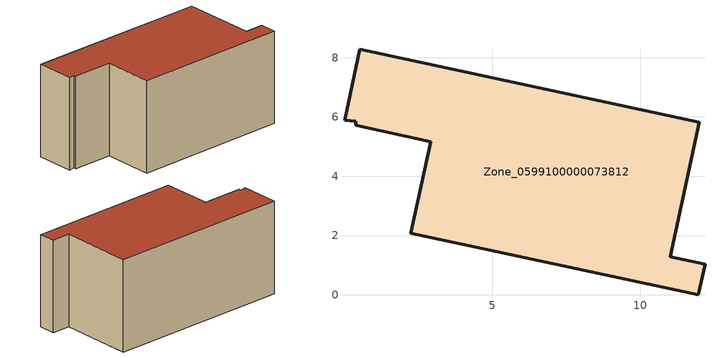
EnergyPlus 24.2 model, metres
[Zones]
Zone_0599100000073812
 floor ground (C_G): 11,1.28 12.18,1.03 11.96,0 2.26,2.08 2.93,5.17 0.39,5.71 0.41,5.86 0.02,5.9 0.53,8.29 11.98,5.82 z0
 wall outside (C_F): 2.26,2.08 11.96,0 12.18,1.03 11,1.28 11.98,5.82 0.53,8.29 0.02,5.9 0.41,5.86 0.39,5.71 2.93,5.17 2.26,2.08 z0:5.84
 roof outside (C_R): 0.41,5.86 0.39,5.71 2.93,5.17 2.26,2.08 11.96,0 12.18,1.03 11,1.28 11.98,5.82 0.53,8.29 0.02,5.9 z5.84
[BUILDING]
Pand.0599100000073812: North Axis=0; Terrain=City; Loads Convergence Tolerance Value=0.04; Temperature Convergence Tolerance Value=0.4; Solar Distribution=FullExterior; Maximum Number of Warmup Days=25; Minimum Number of Warmup Days=1
[Site:Location]
Rotterdam.The.Hague.AP_ZH_NLD Design_Conditions: Latitude=51.96; Longitude=4.45; Time Zone=1; Elevation=-4.5
[SITE:GROUNDTEMPERATURE:BUILDINGSURFACE]
18, 18, 18, 18, 18, 18, 18, 18, 18, 18, 18, 18
[MATERIAL] Thermal Absorptance=0.9; Solar Absorptance=0.7; Visible Absorptance=0.7
Name | Roughness | Thickness | Conductivity | Density | Specific Heat
G.TC.1975-1991 | MediumSmooth | 0.15 | 0.288461 | 540 | 1210
F.TC.1975-1991 | Rough | 0.3 | 0.230769 | 1920 | 840
R.TC.1975-1991 | MediumRough | 0.2 | 0.153846 | 1500 | 1000
[CONSTRUCTION]
C_G: G.TC.1975-1991
C_F: F.TC.1975-1991
C_R: R.TC.1975-1991
[ZONE]
Zone_0599100000073812: Type=1; Multiplier=1; Ceiling Height=Autocalculate; Volume=Autocalculate; Floor Area=autocalculate; Part of Total Floor Area=Yes
[ZONEINFILTRATION:DESIGNFLOWRATE]
Infil_Zone_0599100000073812: Zone or ZoneList or Space or SpaceList=Zone_0599100000073812; Schedule=AlwaysOn; Design Flow Rate Calculation Method=Flow/Area; Flow Rate per Floor Area=0.003; Constant Term Coefficient=1; Temperature Term Coefficient=0; Velocity Term Coefficient=0; Velocity Squared Term Coefficient=0
[HVACTEMPLATE:ZONE:IDEALLOADSAIRSYSTEM]
Zone_0599100000073812: Maximum Heating Supply Air Temperature=50; Minimum Cooling Supply Air Temperature=13; Maximum Heating Supply Air Humidity Ratio=0.0156; Minimum Cooling Supply Air Humidity Ratio=0.0077; Heating Limit=NoLimit; Cooling Limit=NoLimit; Dehumidification Control Type=ConstantSensibleHeatRatio; Cooling Sensible Heat Ratio=0.7; Dehumidification Setpoint=60; Humidification Control Type=None; Humidification Setpoint=30; Outdoor Air Method=None; Outdoor Air Flow Rate per Person=0.00944; Outdoor Air Flow Rate per Zone Floor Area=0; Outdoor Air Flow Rate per Zone=0; Demand Controlled Ventilation Type=None; Outdoor Air Economizer Type=NoEconomizer; Heat Recovery Type=None; Sensible Heat Recovery Effectiveness=0.7; Latent Heat Recovery Effectiveness=0.65
[ZONECONTROL:THERMOSTAT]
ThermostatControl_Zone_0599100000073812: Zone or ZoneList=Zone_0599100000073812; Control Type Schedule=DualSetpointControlType; Control 1=Thermostat_Zone_0599100000073812; Temperature Difference Between Cutout And Setpoint=0
[THERMOSTATSETPOINT:DUALSETPOINT]
Thermostat_Zone_0599100000073812: Heating Setpoint Temperature Schedule=HeatingSetpoint_Zone_0599100000073812; Cooling Setpoint Temperature Schedule=CoolingSetpoint_Zone_0599100000073812
[SCHEDULE:COMPACT]
HeatingSetpoint_Zone_0599100000073812: Through: 12/31, For: AllDays, Until: 24:00, 21
CoolingSetpoint_Zone_0599100000073812: Through: 12/31, For: AllDays, Until: 24:00, 24
DualSetpointControlType: Through: 12/31, For: AllDays, Until: 24:00, 4
AlwaysOn: Through: 12/31, For: AllDays, Until: 24:00, 1
